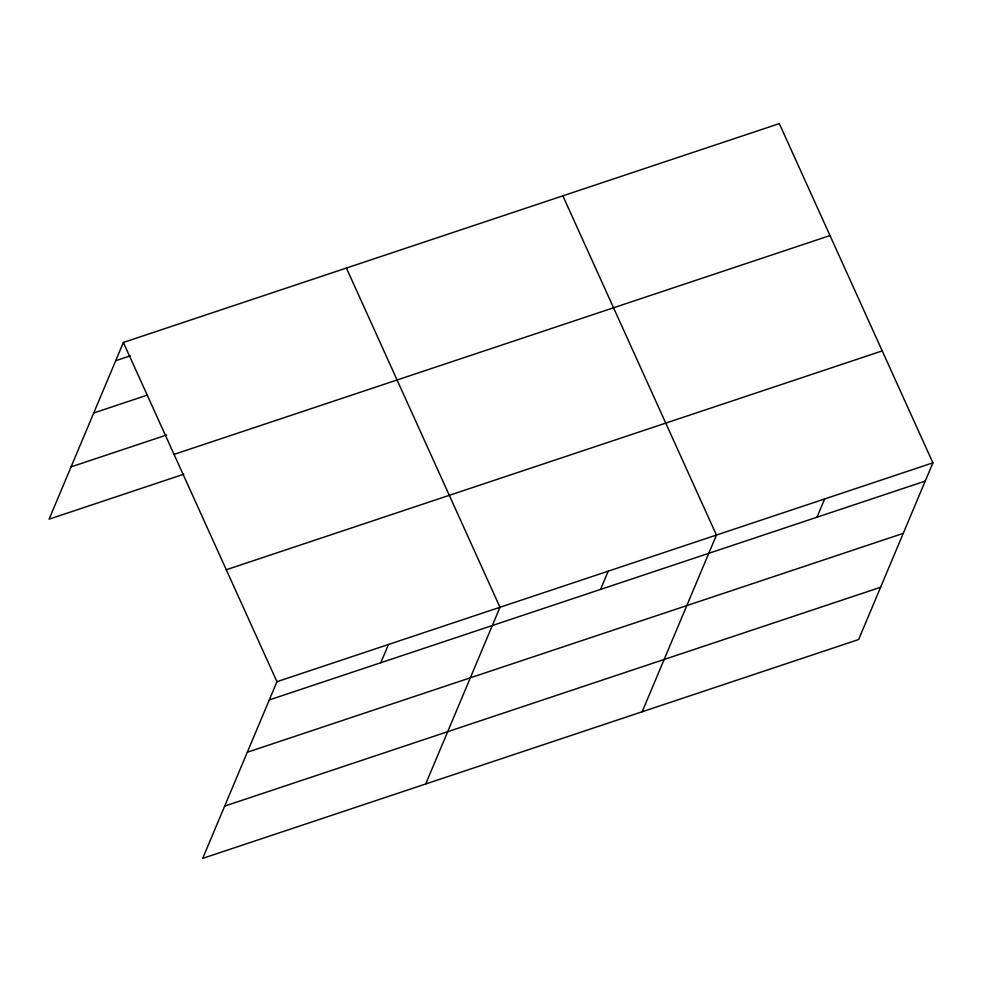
<?xml version="1.0" encoding="UTF-8"?>
<svg xmlns="http://www.w3.org/2000/svg" width="982" height="982" viewBox="0 0 982 982"><rect width="100%" height="100%" fill="white"/><g stroke="black" fill="none" stroke-linecap="round" stroke-linejoin="round"><path stroke-width="1.47" d="M123.376 342.448L276.961 681.692L202.685 858.391L858.624 639.552L932.9 462.841L779.315 123.609L123.376 342.448L49.1 519.159L183.781 474.22M380.795 662.74L388.467 644.487M425.697 783.98L499.985 607.281L346.401 268.049M600.542 589.421L608.214 571.168M642.167 711.766L716.443 535.067L562.858 195.823M816.999 517.207L824.671 498.954M115.704 360.701L130.189 355.877M93.732 412.992L147.312 395.12M71.085 466.867L166.658 434.977M174.06 454.396L829.999 235.557M226.277 569.744L882.217 350.893M276.961 681.692L932.9 462.841M269.289 699.933L925.228 481.094M247.317 752.224L903.244 533.386M224.669 806.099L880.596 587.261"/></g></svg>
